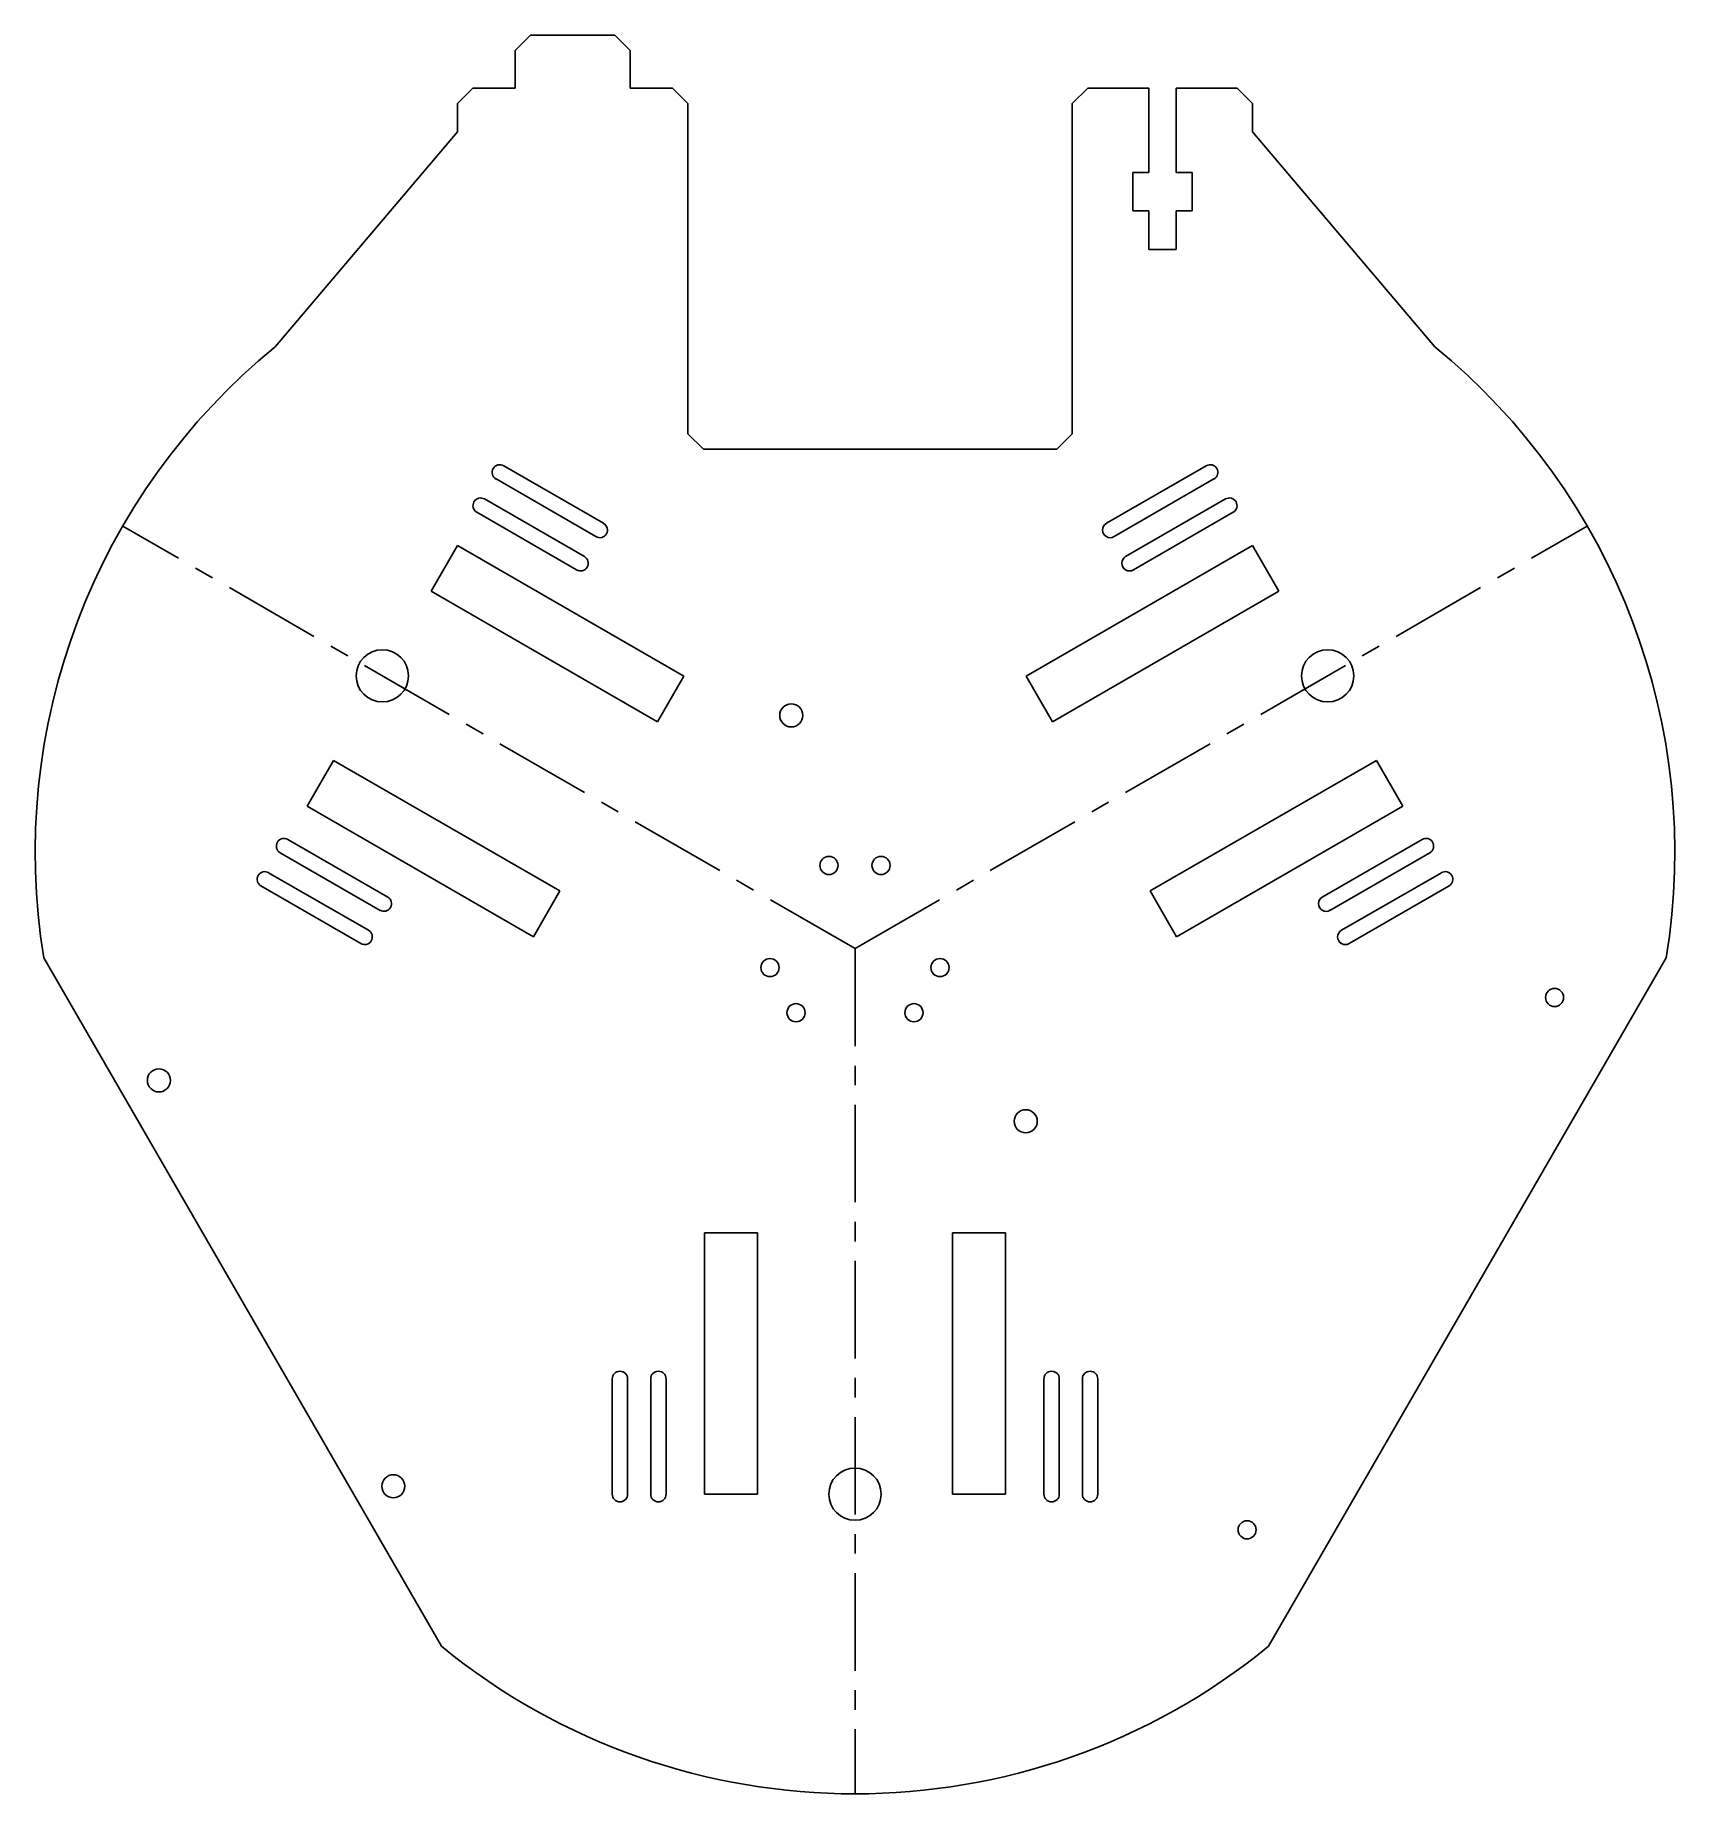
# Model space of a CAD drawing. Header units: millimetres. Extents: x -107 to 107, y -110 to 119.
import ezdxf

# ---------------------------------------------------------------- set-up
doc = ezdxf.new("R2010")
doc.units = ezdxf.units.MM
doc.linetypes.add('CENTERX2', pattern=[20.32, 12.7, -2.54, 2.54, -2.54])

msp = doc.modelspace()

# ---------------------------------------------------------------- linework, layer by layer
at = {"color": 7, "linetype": 'Continuous', "lineweight": 25}
for p, q in [((-42.23, 118.88), (-44.23, 116.88)), ((-44.23, 116.88), (-44.23, 112)), ((-31.23, 118.88), (-42.23, 118.88)), ((-29.23, 116.88), (-31.23, 118.88)), ((-29.23, 112), (-29.23, 116.88)), ((-49.73, 112), (-51.73, 110)), ((-51.73, 110), (-51.73, 106.29)), ((-44.23, 112), (-49.73, 112)), ((-23.73, 112), (-29.23, 112)), ((-21.73, 110), (-23.73, 112)), ((-21.73, 67), (-21.73, 110)), ((30.27, 112), (28.27, 110)), ((28.27, 110), (28.27, 67)), ((38.23, 112), (30.27, 112)), ((38.23, 112), (38.23, 101)), ((41.77, 112), (41.77, 101)), ((49.73, 112), (41.77, 112)), ((51.73, 110), (49.73, 112)), ((51.73, 106.29), (51.73, 110)), ((-51.73, 106.29), (-75.44, 78.32)), ((75.44, 78.32), (51.73, 106.29)), ((38.23, 101), (36.14, 101)), ((36.14, 96), (36.14, 101)), ((43.86, 101), (41.77, 101)), ((43.86, 96), (43.86, 101)), ((38.23, 96), (36.14, 96)), ((38.23, 96), (38.23, 91)), ((41.77, 96), (41.77, 91)), ((43.86, 96), (41.77, 96)), ((41.77, 91), (38.23, 91)), ((-19.73, 65), (-21.73, 67)), ((28.27, 67), (26.27, 65)), ((-19.73, 65), (26.27, 65)), ((-32.71, 55.35), (-45.7, 62.85)), ((45.7, 62.85), (32.71, 55.35)), ((-46.7, 61.12), (-33.71, 53.62)), ((33.71, 53.62), (46.7, 61.12)), ((-35.21, 51.02), (-48.2, 58.52)), ((48.2, 58.52), (35.21, 51.02)), ((-49.2, 56.79), (-36.21, 49.29)), ((36.21, 49.29), (49.2, 56.79)), ((-51.7, 52.46), (-55.14, 46.5)), ((-22.25, 35.46), (-51.7, 52.46)), ((51.7, 52.46), (22.25, 35.46)), ((55.14, 46.5), (51.7, 52.46)), ((-55.14, 46.5), (-25.69, 29.5)), ((25.69, 29.5), (55.14, 46.5)), ((-25.69, 29.5), (-22.25, 35.46)), ((22.25, 35.46), (25.69, 29.5)), ((-67.84, 24.5), (-71.28, 18.54)), ((-38.39, 7.5), (-67.84, 24.5)), ((67.84, 24.5), (38.39, 7.5)), ((71.28, 18.54), (67.84, 24.5)), ((-71.28, 18.54), (-41.83, 1.54)), ((41.83, 1.54), (71.28, 18.54)), ((-60.79, 6.71), (-73.78, 14.21)), ((73.78, 14.21), (60.79, 6.71)), ((-74.78, 12.48), (-61.79, 4.98)), ((61.79, 4.98), (74.78, 12.48)), ((-63.29, 2.38), (-76.28, 9.88)), ((76.28, 9.88), (63.29, 2.38)), ((-77.28, 8.15), (-64.29, 0.65)), ((-41.83, 1.54), (-38.39, 7.5)), ((38.39, 7.5), (41.83, 1.54)), ((64.29, 0.65), (77.28, 8.15)), ((-105.54, -1.2), (-53.81, -90.8)), ((53.81, -90.8), (105.54, -1.2)), ((-12.7, -37), (-19.58, -37)), ((-19.58, -37), (-19.58, -71)), ((-12.7, -71), (-12.7, -37)), ((19.58, -37), (12.7, -37)), ((12.7, -37), (12.7, -71)), ((19.58, -71), (19.58, -37)), ((-31.58, -56), (-31.58, -71)), ((-29.58, -71), (-29.58, -56)), ((-26.58, -56), (-26.58, -71)), ((-24.58, -71), (-24.58, -56)), ((24.58, -56), (24.58, -71)), ((26.58, -71), (26.58, -56)), ((29.58, -56), (29.58, -71)), ((31.58, -71), (31.58, -56)), ((-19.58, -71), (-12.7, -71)), ((12.7, -71), (19.58, -71))]:
    msp.add_line(p, q, dxfattribs=at)
at = {"color": 7, "linetype": 'CENTERX2'}
for q in [(-95.26, 55), (95.26, 55), (0, -110)]:
    msp.add_line((0, 0), q, dxfattribs=at)
at = {"color": 7, "linetype": 'Continuous', "lineweight": 25}
for centre, radius in [((-61.49, 35.5), 3.4), ((61.49, 35.5), 3.4), ((-8.29, 30.35), 1.5), ((-3.39, 10.82), 1.18), ((3.39, 10.82), 1.18), ((-11.06, -2.47), 1.18), ((11.06, -2.47), 1.18), ((91.01, -6.36), 1.18), ((-7.67, -8.34), 1.18), ((7.67, -8.34), 1.18), ((-90.56, -17.15), 1.5), ((22.21, -22.47), 1.5), ((-60.06, -69.97), 1.5), ((0, -71), 3.4), ((51.01, -75.64), 1.18)]:
    msp.add_circle(centre, radius, dxfattribs=at)
for centre, radius, start, end in [((-21.65, 12.5), 85, 129.2557, 189.2757), ((21.65, 12.5), 85, 350.7243, 50.7443), ((-46.2, 61.98), 1, 60, 240), ((46.2, 61.98), 1, 300, 120), ((-48.7, 57.65), 1, 60, 240), ((48.7, 57.65), 1, 300, 120), ((-33.21, 54.48), 1, 240, 60), ((33.21, 54.48), 1, 120, 300), ((-35.71, 50.15), 1, 240, 60), ((35.71, 50.15), 1, 120, 300), ((-74.28, 13.35), 1, 60, 240), ((74.28, 13.35), 1, 300, 120), ((-76.78, 9.02), 1, 60, 240), ((76.78, 9.02), 1, 300, 120), ((-61.29, 5.85), 1, 240, 60), ((61.29, 5.85), 1, 120, 300), ((-63.79, 1.52), 1, 240, 60), ((63.79, 1.52), 1, 120, 300), ((-30.58, -56), 1, 0, 180), ((-25.58, -56), 1, 0, 180), ((25.58, -56), 1, 0, 180), ((30.58, -56), 1, 0, 180), ((-30.58, -71), 1, 180, 0), ((-25.58, -71), 1, 180, 0), ((25.58, -71), 1, 180, 0), ((30.58, -71), 1, 180, 0), ((0, -25), 85, 230.7243, 309.2757)]:
    msp.add_arc(centre, radius, start, end, dxfattribs=at)

doc.saveas('drawing.dxf')
